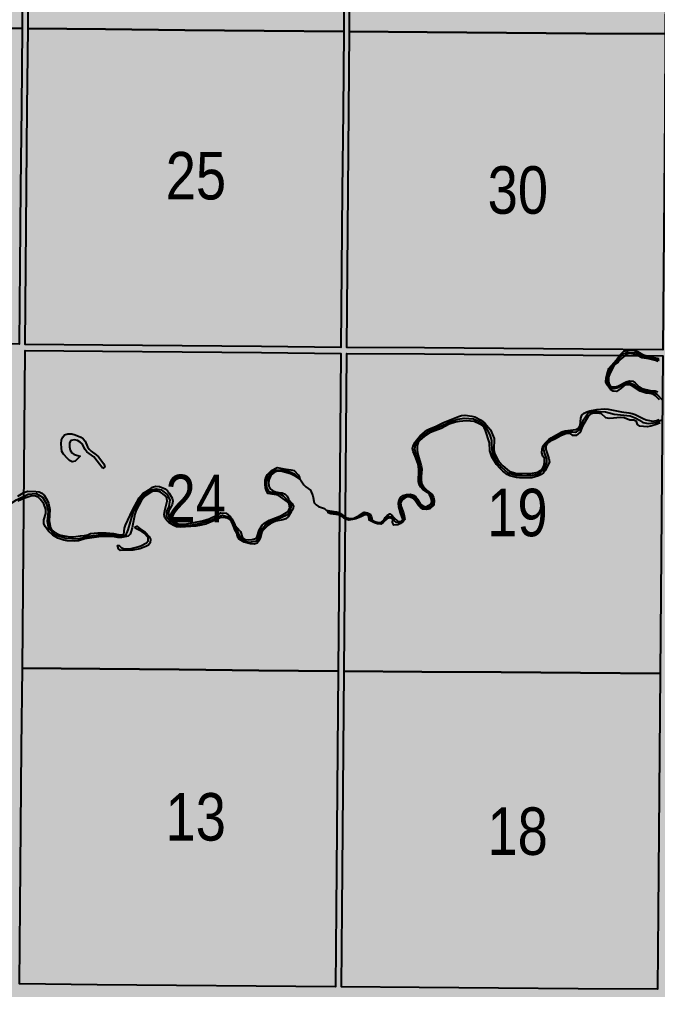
# Model space of a CAD drawing. Extents: x 403018 to 417191, y 6033193 to 6042673.
# Drawn here: x 413379.7 to 413487.4, y 6036085.4 to 6036248.9 of the extents above; entities that cross this region are included whole.
import ezdxf

# ---------------------------------------------------------------- set-up
doc = ezdxf.new("R2010")
doc.units = 0
doc.header["$LTSCALE"] = 5
doc.linetypes.add('DASHED2', pattern=[9.525, 6.35, -3.175])
for name, color, linetype in [('Quarters', 8, 'Continuous'), ('RoadSeg', 57, 'DASHED2'), ('T-CREEK', 160, 'Continuous'), ('T-WATER', 160, 'Continuous')]:
    doc.layers.add(name, color=color, linetype=linetype)
doc.layers.add('ROUTE-MAP-BACKGROUND-H', color=7, linetype='Continuous', true_color=0xf0ebff)
doc.styles.add('120', font='ARIALN.TTF', dxfattribs={"height": 13})

msp = doc.modelspace()

# ---------------------------------------------------------------- hatches: boundary and pattern name
at = {"layer": 'ROUTE-MAP-BACKGROUND-H'}
h = msp.add_hatch(color=256, dxfattribs=at)
h.dxf.hatch_style = 1
h.paths.add_polyline_path([(412923.423, 6037807.465), (416092.9, 6037807.465), (416092.9, 6035965.758), (412923.423, 6035965.758)])

# ---------------------------------------------------------------- linework, layer by layer
at = {"layer": 'Quarters'}
for points in [[(413380.305, 6036260.764), (413380.186, 6036247.375), (413366.789, 6036247.502), (413353.392, 6036247.629), (413339.995, 6036247.756), (413326.933, 6036247.88), (413327.056, 6036261.27), (413327.179, 6036274.66), (413327.302, 6036288.049), (413327.425, 6036301.439), (413340.483, 6036301.315), (413353.875, 6036301.188), (413367.268, 6036301.061), (413380.66, 6036300.934), (413380.542, 6036287.544), (413380.423, 6036274.154), (413380.305, 6036260.764)], [(413434.558, 6036260.251), (413434.444, 6036246.861), (413421.047, 6036246.988), (413407.65, 6036247.115), (413394.253, 6036247.241), (413381.191, 6036247.365), (413381.309, 6036260.755), (413381.427, 6036274.145), (413381.546, 6036287.535), (413381.664, 6036300.924), (413394.722, 6036300.8), (413408.114, 6036300.673), (413421.507, 6036300.546), (413434.899, 6036300.419), (413434.785, 6036287.03), (413434.671, 6036273.64), (413434.558, 6036260.251)], [(413448.511, 6036246.757), (413435.448, 6036246.854), (413435.562, 6036260.243), (413435.676, 6036273.633), (413435.789, 6036287.022), (413435.903, 6036300.412), (413448.961, 6036300.316), (413462.354, 6036300.218), (413475.747, 6036300.118), (413489.139, 6036300.019), (413489.03, 6036286.629), (413488.921, 6036273.239), (413488.812, 6036259.849), (413488.704, 6036246.46), (413475.306, 6036246.559), (413461.909, 6036246.659), (413448.511, 6036246.757)], [(413379.831, 6036207.205), (413379.715, 6036194.15), (413366.314, 6036194.277), (413352.912, 6036194.405), (413339.51, 6036194.532), (413326.444, 6036194.657), (413326.564, 6036207.712), (413326.687, 6036221.101), (413326.81, 6036234.491), (413326.933, 6036247.88), (413339.995, 6036247.756), (413353.392, 6036247.629), (413366.789, 6036247.502), (413380.186, 6036247.375), (413380.068, 6036233.985), (413379.949, 6036220.595), (413379.831, 6036207.205)], [(413434.102, 6036206.692), (413433.991, 6036193.637), (413420.59, 6036193.764), (413407.188, 6036193.891), (413393.786, 6036194.017), (413380.72, 6036194.14), (413380.835, 6036207.195), (413380.954, 6036220.585), (413381.072, 6036233.975), (413381.191, 6036247.365), (413394.253, 6036247.241), (413407.65, 6036247.115), (413421.047, 6036246.988), (413434.444, 6036246.861), (413434.33, 6036233.471), (413434.216, 6036220.082), (413434.102, 6036206.692)], [(413448.063, 6036193.534), (413434.996, 6036193.63), (413435.107, 6036206.685), (413435.22, 6036220.074), (413435.334, 6036233.464), (413435.448, 6036246.854), (413448.511, 6036246.757), (413461.909, 6036246.659), (413475.306, 6036246.559), (413488.704, 6036246.46), (413488.595, 6036233.07), (413488.486, 6036219.68), (413488.377, 6036206.29), (413488.27, 6036193.235), (413474.868, 6036193.335), (413461.466, 6036193.435), (413448.063, 6036193.534)], [(413433.642, 6036152.464), (413433.528, 6036139.075), (413420.121, 6036139.201), (413406.715, 6036139.327), (413393.309, 6036139.454), (413380.237, 6036139.577), (413380.356, 6036152.967), (413380.474, 6036166.357), (413380.592, 6036179.746), (413380.711, 6036193.136), (413393.778, 6036193.013), (413407.179, 6036192.886), (413420.581, 6036192.76), (413433.983, 6036192.633), (413433.869, 6036179.244), (413433.755, 6036165.854), (413433.642, 6036152.464)], [(413447.604, 6036138.971), (413434.532, 6036139.067), (413434.646, 6036152.457), (413434.76, 6036165.847), (413434.873, 6036179.236), (413434.987, 6036192.626), (413448.055, 6036192.529), (413461.457, 6036192.43), (413474.86, 6036192.331), (413488.262, 6036192.231), (413488.153, 6036178.842), (413488.044, 6036165.452), (413487.935, 6036152.062), (413487.826, 6036138.672), (413474.419, 6036138.772), (413461.012, 6036138.871), (413447.604, 6036138.971)], [(413433.186, 6036098.906), (413433.075, 6036085.851), (413419.665, 6036085.977), (413406.254, 6036086.103), (413392.842, 6036086.229), (413379.766, 6036086.352), (413379.882, 6036099.407), (413380, 6036112.797), (413380.119, 6036126.187), (413380.237, 6036139.577), (413393.309, 6036139.454), (413406.715, 6036139.327), (413420.121, 6036139.201), (413433.528, 6036139.075), (413433.414, 6036125.685), (413433.3, 6036112.296), (413433.186, 6036098.906)], [(413447.157, 6036085.747), (413434.08, 6036085.844), (413434.191, 6036098.899), (413434.304, 6036112.288), (413434.418, 6036125.678), (413434.532, 6036139.067), (413447.604, 6036138.971), (413461.012, 6036138.871), (413474.419, 6036138.772), (413487.826, 6036138.672), (413487.717, 6036125.283), (413487.608, 6036111.893), (413487.499, 6036098.503), (413487.393, 6036085.448), (413473.981, 6036085.548), (413460.569, 6036085.647), (413447.157, 6036085.747)]]:
    msp.add_lwpolyline(points, close=True, dxfattribs=at)
at = {"layer": 'T-CREEK'}
for points in [[(413488.289, 6036184.693), (413487.304, 6036185.678), (413486.873, 6036185.965), (413485.58, 6036186.17), (413484.471, 6036186.54), (413483.589, 6036187.196), (413482.788, 6036187.627), (413482.05, 6036187.586), (413481.413, 6036187.176), (413480.551, 6036186.765), (413480.038, 6036186.642), (413479.443, 6036186.807), (413479.156, 6036187.238), (413478.93, 6036187.853), (413478.951, 6036188.613), (413479.176, 6036189.474), (413479.751, 6036190.439), (413480.593, 6036191.404), (413481.619, 6036192.553), (413482.399, 6036192.84), (413483.774, 6036192.758), (413484.636, 6036192.245), (413486.442, 6036191.773), (413487.652, 6036191.506)], [(413446.714, 6036175.498), (413446.699, 6036175.539), (413446.463, 6036176.463), (413446.566, 6036177.192), (413446.709, 6036177.53), (413447.366, 6036178.454), (413448.936, 6036179.582), (413450.537, 6036180.219), (413452.497, 6036181.152), (413453.718, 6036181.522), (413454.795, 6036181.717), (413456.355, 6036181.594), (413457.361, 6036181.142), (413458.058, 6036180.629), (413458.376, 6036180.311), (413458.633, 6036179.767), (413459.095, 6036178.915), (413459.372, 6036177.961), (413459.392, 6036177.489), (413459.444, 6036176.422), (413459.598, 6036175.519), (413460.295, 6036174.359), (413461.065, 6036173.426), (413462.142, 6036172.502), (413463.569, 6036172.112), (413464.544, 6036172.081), (413466.001, 6036172.051), (413467.366, 6036172.328), (413467.673, 6036172.543), (413468.299, 6036173.149), (413468.73, 6036174.226), (413468.689, 6036174.831), (413468.299, 6036175.858), (413468.217, 6036176.535), (413468.289, 6036177.027), (413468.812, 6036177.715), (413469.336, 6036178.084), (413471.183, 6036179.049), (413472.086, 6036179.398), (413473.112, 6036179.418), (413473.563, 6036179.326), (413473.698, 6036179.405)], [(413473.698, 6036179.405), (413474.241, 6036179.726), (413474.436, 6036180.239), (413474.908, 6036181.409), (413475.667, 6036182.599), (413476.857, 6036182.825), (413477.432, 6036182.805), (413478.602, 6036182.764), (413480.059, 6036182.374), (413482.768, 6036182.127), (413483.589, 6036181.737), (413484.348, 6036181.368), (413484.923, 6036180.978), (413485.846, 6036180.834), (413487.098, 6036180.957), (413488.227, 6036181.471)], [(413449.404, 6036167.208), (413449.449, 6036167.289), (413449.439, 6036168.059), (413449.223, 6036168.695), (413448.915, 6036169.044), (413448.413, 6036169.444), (413447.756, 6036169.988), (413447.376, 6036170.593), (413447.304, 6036171.435), (413447.356, 6036172.82), (413447.304, 6036173.549), (413447.253, 6036174.031), (413446.714, 6036175.498)], [(413418.016, 6036160.933), (413418.627, 6036160.789), (413419.799, 6036161.04), (413420.162, 6036161.738), (413420.525, 6036162.855), (413421.278, 6036163.72), (413422.506, 6036164.445), (413423.762, 6036164.92), (413425.102, 6036165.534), (413425.493, 6036166.232), (413425.66, 6036166.957), (413425.353, 6036167.46), (413424.293, 6036168.548), (413423.706, 6036168.911), (413423.009, 6036168.967), (413421.864, 6036169.302), (413421.502, 6036170.055), (413421.418, 6036170.949), (413421.753, 6036171.814), (413422.032, 6036172.26), (413422.897, 6036172.93), (413424.041, 6036172.986), (413425.269, 6036172.735), (413426.135, 6036172.344), (413427.042, 6036171.407)], [(413427.042, 6036171.407), (413427.16, 6036171.312), (413427.716, 6036170.498), (413428.047, 6036170.145), (413428.834, 6036169.575), (413429.262, 6036168.627), (413429.481, 6036167.437), (413429.789, 6036167.072), (413430.201, 6036166.812), (413431.188, 6036166.463), (413431.532, 6036166.14), (413431.797, 6036166.122)], [(413377.968, 6036166.932), (413378.129, 6036167.236), (413379.245, 6036167.962), (413381.227, 6036168.883), (413382.567, 6036169.023), (413383.627, 6036168.381), (413384.325, 6036167.264), (413384.516, 6036166.247)], [(413398.498, 6036164.259), (413399.006, 6036165.953), (413400.011, 6036167.85), (413400.68, 6036168.744), (413402.104, 6036169.609), (413402.83, 6036169.804), (413403.667, 6036169.637), (413404.616, 6036168.883), (413405.09, 6036167.962), (413404.951, 6036166.818), (413404.56, 6036165.953), (413404.56, 6036165.143), (413405.118, 6036164.445), (413405.372, 6036164.268)], [(413431.797, 6036166.122), (413432.374, 6036165.781), (413433.575, 6036165.617), (413433.944, 6036165.442), (413434.457, 6036165.093), (413434.96, 6036164.755), (413435.381, 6036164.642), (413436.16, 6036164.755), (413437.289, 6036165.268), (413437.802, 6036165.596), (413438.428, 6036165.617), (413438.592, 6036165.463), (413438.869, 6036165.227), (413438.962, 6036164.673), (413439.126, 6036164.467), (413440.091, 6036164.067), (413440.717, 6036164.016), (413440.973, 6036164.149), (413441.455, 6036164.673), (413441.691, 6036164.97), (413442.04, 6036165.155), (413442.44, 6036165.093), (413442.83, 6036164.826), (413442.933, 6036164.426), (413443.231, 6036164.18), (413444.052, 6036164.098), (413444.359, 6036164.293), (413444.595, 6036164.652), (413444.503, 6036165.155), (413443.867, 6036166.869), (413443.846, 6036167.279), (413444.041, 6036167.956), (413444.883, 6036168.582), (413445.416, 6036168.633), (413446.052, 6036168.51), (413446.514, 6036168.213), (413447.038, 6036167.423), (413447.499, 6036166.817), (413448.023, 6036166.55), (413448.628, 6036166.622), (413449.234, 6036166.899), (413449.404, 6036167.208)], [(413384.516, 6036166.247), (413384.576, 6036165.925), (413384.409, 6036164.362), (413384.632, 6036163.189), (413385.665, 6036162.101), (413387.563, 6036161.487), (413389.544, 6036161.375), (413391.861, 6036161.85), (413393.061, 6036162.045), (413393.232, 6036162.048)], [(413405.372, 6036164.268), (413406.235, 6036163.664), (413407.491, 6036163.552), (413408.607, 6036163.692), (413410.365, 6036164.027), (413412.096, 6036164.529), (413413.38, 6036165.143), (413413.5, 6036165.181)], [(413413.5, 6036165.181), (413413.994, 6036165.339), (413414.943, 6036165.087), (413415.445, 6036164.641), (413415.892, 6036163.943), (413416.45, 6036162.771), (413416.665, 6036162.307)], [(413395.535, 6036161.977), (413396.745, 6036161.822), (413397.666, 6036161.934), (413398.085, 6036162.882), (413398.498, 6036164.259)], [(413393.232, 6036162.048), (413394.791, 6036162.073), (413395.535, 6036161.977)], [(413416.665, 6036162.307), (413417.008, 6036161.571), (413417.678, 6036161.012), (413418.016, 6036160.933)]]:
    msp.add_lwpolyline(points, dxfattribs=at)
at = {"layer": 'T-WATER'}
for points in [[(413487.737, 6036184.796), (413487.035, 6036185.465), (413486.637, 6036185.757), (413486.085, 6036185.873), (413485.461, 6036185.926), (413484.456, 6036186.269), (413483.187, 6036187.106), (413482.71, 6036187.328), (413482.067, 6036187.331), (413481.622, 6036187.094), (413481.255, 6036186.755), (413480.449, 6036186.215), (413479.901, 6036186.259), (413479.475, 6036186.517), (413478.907, 6036187.328), (413478.69, 6036187.805), (413478.717, 6036188.435), (413479.002, 6036189.521), (413479.173, 6036190.049), (413480.44, 6036191.526), (413480.999, 6036192.285), (413481.345, 6036192.677), (413481.72, 6036192.983), (413482.881, 6036193.212), (413483.497, 6036193.159), (413483.992, 6036192.948), (413484.87, 6036192.451), (413485.372, 6036192.265), (413485.415, 6036192.252), (413485.902, 6036192.107), (413487.603, 6036191.768)], [(413487.509, 6036191.241), (413487.03, 6036191.428), (413485.905, 6036191.693), (413484.73, 6036191.861), (413484.035, 6036192.263), (413483.879, 6036192.353), (413483.331, 6036192.501), (413482.734, 6036192.592), (413482.188, 6036192.466), (413481.917, 6036192.278), (413481.048, 6036191.541), (413480.725, 6036191.172), (413480.334, 6036190.864), (413479.994, 6036190.499), (413479.305, 6036189.089), (413479.13, 6036188.595), (413479.11, 6036187.943), (413479.254, 6036187.413), (413479.52, 6036186.995), (413480.17, 6036186.975), (413480.718, 6036187.125), (413482.079, 6036187.819), (413482.639, 6036187.971), (413483.217, 6036187.934), (413483.6, 6036187.64), (413484.295, 6036186.962), (413484.719, 6036186.712), (413486.351, 6036186.297), (413486.979, 6036186.326), (413487.439, 6036186.127)], [(413487.811, 6036180.917), (413487.32, 6036180.696), (413486.243, 6036180.378), (413485.655, 6036180.268), (413484.384, 6036180.335), (413484.002, 6036180.637), (413483.846, 6036181.159), (413483.389, 6036181.39), (413482.745, 6036181.396), (413481.752, 6036181.749), (413481.155, 6036181.818), (413480.539, 6036181.789), (413479.955, 6036181.689), (413479.251, 6036181.676), (413478.666, 6036181.779), (413477.95, 6036182.433), (413477.391, 6036182.546), (413476.743, 6036182.531), (413476.147, 6036182.418), (413475.733, 6036182.124), (413474.716, 6036180.369), (413474.353, 6036179.366), (413473.656, 6036178.757), (413473.079, 6036178.807), (413472.703, 6036179.107), (413472.055, 6036179.12), (413471.051, 6036178.725), (413470.175, 6036178.21), (413469.198, 6036177.781), (413468.82, 6036177.474), (413468.538, 6036177.064), (413468.532, 6036176.428), (413469.08, 6036174.894), (413469.145, 6036174.287), (413468.43, 6036172.899), (413468.15, 6036172.511), (413467.747, 6036172.215), (413467.298, 6036171.972), (413466.211, 6036171.676), (413464.176, 6036171.634), (413463.599, 6036171.709), (413462.455, 6036171.968), (413462.006, 6036172.219), (413461.294, 6036172.793), (413460.892, 6036173.157), (413460.243, 6036173.917), (413459.428, 6036175.172), (413459.077, 6036176.197), (413459.047, 6036177.55), (413458.372, 6036179.65), (413458.169, 6036180.124), (413457.832, 6036180.471), (413457.4, 6036180.711), (413456.478, 6036181.133), (413455.207, 6036181.24), (413454.537, 6036181.226), (413453.9, 6036181.143), (413453.308, 6036181.024), (413452.258, 6036180.676), (413450.869, 6036179.946), (413449.356, 6036179.381), (413448.889, 6036179.158), (413448.019, 6036178.619), (413447.275, 6036178.004), (413446.983, 6036177.586), (413446.824, 6036177.08), (413446.826, 6036176.414), (413446.923, 6036175.815), (413447.525, 6036173.695), (413447.602, 6036173.094), (413447.516, 6036171.855), (413447.522, 6036171.173), (413447.653, 6036170.599), (413447.899, 6036170.149), (413448.6, 6036169.454), (413449.353, 6036168.843), (413449.576, 6036168.375), (413449.685, 6036167.856), (413449.663, 6036167.046), (413449.003, 6036166.44), (413448.438, 6036166.314), (413447.808, 6036166.359), (413447.41, 6036166.627), (413447.049, 6036166.981), (413446.528, 6036167.841), (413446.191, 6036168.188), (413445.688, 6036168.387), (413445.066, 6036168.433), (413444.256, 6036167.863), (413444.039, 6036167.382), (413444.126, 6036166.778), (413444.517, 6036165.774), (413444.667, 6036165.236), (413444.735, 6036164.615), (413444.436, 6036164.231), (413444.031, 6036163.941), (413443.56, 6036163.736), (413442.929, 6036163.678), (413442.671, 6036164.099), (413442.714, 6036164.689), (413442.284, 6036164.933), (413441.822, 6036164.8), (413441.117, 6036164.121), (413440.703, 6036163.851), (413440.136, 6036163.881), (413439.65, 6036164.049), (413438.761, 6036164.504), (413438.697, 6036165.059), (413438.416, 6036165.427), (413437.904, 6036165.383), (413437.462, 6036165.139), (413436.484, 6036164.752), (413435.924, 6036164.606), (413435.328, 6036164.527), (413434.75, 6036164.67), (413434.433, 6036164.987), (413434.017, 6036165.267), (413433.751, 6036165.357), (413433.512, 6036165.438), (413432.289, 6036165.565), (413431.8, 6036165.744), (413431.799, 6036165.872), (413431.797, 6036166.122), (413433.257, 6036165.932), (413433.448, 6036165.857), (413433.754, 6036165.735), (413434.753, 6036165.029), (413434.978, 6036164.908), (413435.534, 6036164.792), (413436.163, 6036164.839), (413437.072, 6036165.305), (413437.805, 6036165.824), (413437.873, 6036165.873), (413438.159, 6036165.821), (413438.447, 6036165.769), (413438.898, 6036165.528), (413439.136, 6036165.096), (413439.273, 6036164.542), (413439.716, 6036164.314), (413440.24, 6036164.15), (413440.838, 6036164.191), (413441.196, 6036164.54), (413441.458, 6036164.966), (413441.801, 6036165.325), (413442.202, 6036165.597), (413442.574, 6036165.333), (413442.888, 6036164.97), (413443.601, 6036164.324), (413444.151, 6036164.295), (413444.446, 6036164.681), (413444.054, 6036165.778), (413443.739, 6036166.736), (413443.707, 6036167.391), (413443.811, 6036167.967), (413444.095, 6036168.373), (413444.492, 6036168.689), (413445.025, 6036168.847), (413445.657, 6036168.896), (413446.195, 6036168.742), (413446.589, 6036168.446), (413446.918, 6036168.081), (413447.413, 6036167.229), (413447.784, 6036166.912), (413448.316, 6036166.78), (413449.222, 6036167.258), (413449.298, 6036167.797), (413449.156, 6036168.338), (413448.933, 6036168.819), (413448.598, 6036169.154), (413447.776, 6036169.702), (413447.451, 6036170.055), (413447.2, 6036170.507), (413447.05, 6036171.034), (413447.112, 6036172.949), (413447.084, 6036173.598), (413446.934, 6036174.124), (413446.476, 6036175.281), (413446.173, 6036176.092), (413446.073, 6036176.619), (413446.24, 6036177.135), (413446.451, 6036177.59), (413446.717, 6036178.002), (413447.364, 6036178.729), (413447.729, 6036179.051), (413448.491, 6036179.666), (413448.93, 6036179.919), (413449.908, 6036180.301), (413451.305, 6036180.982), (413453.826, 6036181.985), (413454.335, 6036182.159), (413454.914, 6036182.239), (413456.062, 6036182.051), (413456.587, 6036181.906), (413457.504, 6036181.424), (413457.915, 6036181.156), (413458.26, 6036180.838), (413459.212, 6036179.744), (413459.84, 6036178.266), (413459.784, 6036176.373), (413459.905, 6036175.781), (413460.317, 6036174.832), (413460.613, 6036174.416), (413461.301, 6036173.696), (413462.376, 6036172.761), (413463.416, 6036172.454), (413465.353, 6036172.365), (413466.036, 6036172.379), (413467.211, 6036172.601), (413467.645, 6036172.873), (413467.983, 6036173.234), (413468.203, 6036173.687), (413468.322, 6036174.261), (413468.304, 6036174.901), (413468.013, 6036175.306), (413467.871, 6036175.84), (413467.949, 6036176.459), (413468.087, 6036177.019), (413468.353, 6036177.427), (413469.048, 6036178.127), (413469.464, 6036178.409), (413471.255, 6036179.392), (413471.784, 6036179.546), (413473.615, 6036179.795), (413474.077, 6036180.022), (413474.359, 6036180.446), (413474.423, 6036181.732), (413474.63, 6036182.205), (413475.011, 6036182.537), (413475.451, 6036182.787), (413475.975, 6036182.961), (413477.177, 6036183.181), (413478.447, 6036183.284), (413479.068, 6036183.227), (413481.305, 6036182.752), (413482.547, 6036182.611), (413483.098, 6036182.483), (413483.627, 6036182.317), (413484.987, 6036181.633), (413485.494, 6036181.435), (413486.615, 6036181.182), (413487.197, 6036181.302), (413487.672, 6036181.509)], [(413379.489, 6036168.536), (413380.499, 6036169.202), (413381.14, 6036169.38), (413382.486, 6036169.374), (413383.073, 6036169.278), (413383.544, 6036169.085), (413383.901, 6036168.747), (413384.44, 6036167.873), (413384.629, 6036167.398), (413384.887, 6036166.314), (413384.757, 6036164.423), (413384.977, 6036163.232), (413385.237, 6036162.802), (413385.643, 6036162.52), (413386.512, 6036162.061), (413387.026, 6036161.915), (413388.219, 6036161.727), (413388.883, 6036161.701), (413390.072, 6036161.894), (413390.743, 6036161.91), (413391.281, 6036162.046), (413391.744, 6036162.263), (413392.998, 6036162.372), (413394.355, 6036162.398), (413395.587, 6036162.285), (413396.68, 6036162.051), (413397.342, 6036162.073), (413397.467, 6036163.176), (413397.646, 6036163.673), (413398.816, 6036166.183), (413399.937, 6036168.278), (413400.545, 6036169.033), (413401.836, 6036169.772), (413402.22, 6036170.074), (413402.753, 6036170.232), (413403.391, 6036170.215), (413404.312, 6036169.775), (413404.698, 6036169.473), (413405.018, 6036169.082), (413405.528, 6036168.249), (413405.64, 6036167.705), (413405.504, 6036167.169), (413405.293, 6036166.704), (413405.009, 6036166.284), (413404.972, 6036166.125), (413404.882, 6036165.74), (413404.961, 6036165.136), (413405.197, 6036164.693), (413406.047, 6036164.144), (413406.506, 6036163.923), (413406.927, 6036163.826), (413407.703, 6036163.849), (413410.616, 6036164.4), (413411.725, 6036164.731), (413413.155, 6036165.396), (413413.695, 6036165.776), (413414.602, 6036165.719), (413415.347, 6036165.079), (413415.647, 6036164.697), (413416.099, 6036163.748), (413416.367, 6036163.334), (413417.038, 6036162.626), (413417.352, 6036161.541), (413417.778, 6036161.28), (413418.375, 6036161.205), (413419.008, 6036161.266), (413419.549, 6036161.414), (413419.87, 6036161.787), (413420.162, 6036162.853), (413420.713, 6036163.675), (413421.08, 6036164.006), (413421.956, 6036164.513), (413423.933, 6036165.279), (413424.791, 6036165.789), (413424.958, 6036165.937), (413425.162, 6036166.117), (413425.351, 6036166.596), (413425.266, 6036167.196), (413424.954, 6036167.586), (413424.59, 6036167.9), (413423.397, 6036168.728), (413421.66, 6036168.994), (413421.409, 6036169.434), (413421.248, 6036169.946), (413421.2, 6036170.605), (413421.222, 6036171.257), (413421.366, 6036171.791), (413421.592, 6036172.23), (413422.291, 6036172.911), (413423.206, 6036173.374), (413424.329, 6036173.163), (413425.533, 6036173.021), (413426.069, 6036172.873), (413426.745, 6036172.171), (413427.006, 6036171.741), (413427.042, 6036171.407), (413426.354, 6036171.855), (413425.449, 6036172.328), (413423.857, 6036172.756), (413423.285, 6036172.796), (413422.782, 6036172.588), (413422.402, 6036172.294), (413422.114, 6036171.908), (413421.873, 6036171.443), (413421.752, 6036170.879), (413421.792, 6036170.218), (413422.052, 6036169.794), (413422.442, 6036169.51), (413422.927, 6036169.301), (413423.477, 6036169.167), (413424.086, 6036169.11), (413424.584, 6036168.924), (413424.9, 6036168.534), (413425.125, 6036168.078), (413425.409, 6036167.666), (413425.764, 6036167.346), (413425.973, 6036166.851), (413425.845, 6036166.319), (413425.602, 6036165.931), (413425.06, 6036165.05), (413424.668, 6036164.762), (413424.159, 6036164.584), (413423.007, 6036164.353), (413422.496, 6036164.15), (413422.058, 6036163.901), (413421.676, 6036163.605), (413420.962, 6036162.933), (413420.658, 6036162.539), (413420.35, 6036161.502), (413420.141, 6036161.019), (413419.867, 6036160.613), (413419.334, 6036160.445), (413418.719, 6036160.506), (413417.663, 6036160.8), (413416.807, 6036161.327), (413416.552, 6036161.783), (413416.398, 6036162.327), (413416.142, 6036162.769), (413415.741, 6036163.787), (413415.506, 6036164.223), (413415.222, 6036164.617), (413414.763, 6036164.872), (413414.197, 6036164.97), (413413.582, 6036164.914), (413412.671, 6036164.459), (413411.68, 6036164.042), (413411.188, 6036163.857), (413410.099, 6036163.593), (413409.518, 6036163.486), (413406.923, 6036163.337), (413406.268, 6036163.41), (413405.777, 6036163.596), (413404.935, 6036164.15), (413404.592, 6036164.482), (413404.29, 6036164.892), (413404.162, 6036165.476), (413404.273, 6036166.132), (413404.691, 6036167.691), (413404.586, 6036168.251), (413404.282, 6036168.657), (413403.936, 6036168.978), (413403.538, 6036169.252), (413402.998, 6036169.391), (413402.318, 6036169.379), (413401.833, 6036169.188), (413401.015, 6036168.63), (413400.647, 6036168.285), (413400.354, 6036167.905), (413399.446, 6036166.177), (413399.194, 6036165.542), (413398.899, 6036163.835), (413398.783, 6036163.208), (413398.62, 6036162.684), (413398.42, 6036162.179), (413398.102, 6036161.794), (413396.941, 6036161.571), (413396.355, 6036161.61), (413395.789, 6036161.734), (413395.157, 6036161.768), (413393.164, 6036161.727), (413390.752, 6036161.365), (413389.693, 6036161.035), (413389.094, 6036160.96), (413387.809, 6036161.013), (413387.222, 6036161.128), (413386.209, 6036161.489), (413385.361, 6036162.008), (413384.661, 6036162.681), (413384.064, 6036163.464), (413383.85, 6036163.959), (413383.875, 6036164.567), (413384.187, 6036165.654), (413384.187, 6036166.321), (413383.837, 6036167.27), (413383.259, 6036168.057), (413382.916, 6036168.384), (413382.456, 6036168.575), (413381.819, 6036168.608), (413380.49, 6036168.158), (413379.481, 6036167.695)]]:
    msp.add_lwpolyline(points, dxfattribs=at)
for points in [[(413393.788, 6036173.239), (413392.277, 6036175.174), (413391.13, 6036176.055), (413390.822, 6036176.45), (413390.355, 6036177.361), (413389.986, 6036177.68), (413389.56, 6036177.935), (413389.013, 6036178.065), (413388.426, 6036177.968), (413388.201, 6036177.525), (413388.202, 6036176.897), (413388.323, 6036176.331), (413388.558, 6036175.855), (413388.991, 6036175.599), (413389.996, 6036175.302), (413389.164, 6036174.464), (413388.636, 6036174.33), (413388.209, 6036174.572), (413387.83, 6036174.916), (413387.169, 6036175.648), (413386.904, 6036176.094), (413386.815, 6036176.709), (413386.791, 6036177.39), (413386.829, 6036178.038), (413387.038, 6036178.53), (413387.355, 6036178.894), (413387.898, 6036179.048), (413388.564, 6036179.054), (413389.134, 6036178.923), (413390.084, 6036178.485), (413390.512, 6036178.211), (413390.82, 6036177.844), (413391.21, 6036176.878), (413391.498, 6036176.478), (413391.873, 6036176.142), (413392.704, 6036175.535), (413393.057, 6036175.188), (413393.994, 6036174.036), (413394.141, 6036173.525), (413393.788, 6036173.239)], [(413396.821, 6036159.397), (413396.456, 6036159.711), (413396.314, 6036160.247), (413396.592, 6036160.269), (413396.931, 6036159.908), (413397.395, 6036159.673), (413398.013, 6036159.665), (413398.611, 6036159.742), (413399.727, 6036160.02), (413400.236, 6036160.21), (413401.155, 6036160.713), (413401.485, 6036161.05), (413401.439, 6036161.587), (413400.781, 6036162.313), (413400.38, 6036162.611), (413399.707, 6036162.925), (413399.406, 6036163.102), (413399.267, 6036163.416), (413399.538, 6036163.51), (413400.088, 6036163.039), (413400.93, 6036162.472), (413401.624, 6036161.786), (413401.831, 6036161.319), (413401.8, 6036160.707), (413401.516, 6036160.319), (413401.062, 6036160.06), (413400.03, 6036159.687), (413398.862, 6036159.453), (413396.821, 6036159.397)]]:
    msp.add_lwpolyline(points, close=True, dxfattribs=at)

# ---------------------------------------------------------------- texts
at = {"layer": 'RoadSeg', "style": '120'}
for s, p in [('25', (413404.419, 6036218.569)), ('30', (413458.731, 6036216.158)), ('24', (413404.38, 6036164.17)), ('19', (413458.655, 6036161.803)), ('13', (413404.382, 6036110.513)), ('18', (413458.69, 6036108.102))]:
    msp.add_text(s, height=8.0041, dxfattribs=at).set_placement(p)

doc.saveas('drawing.dxf')
